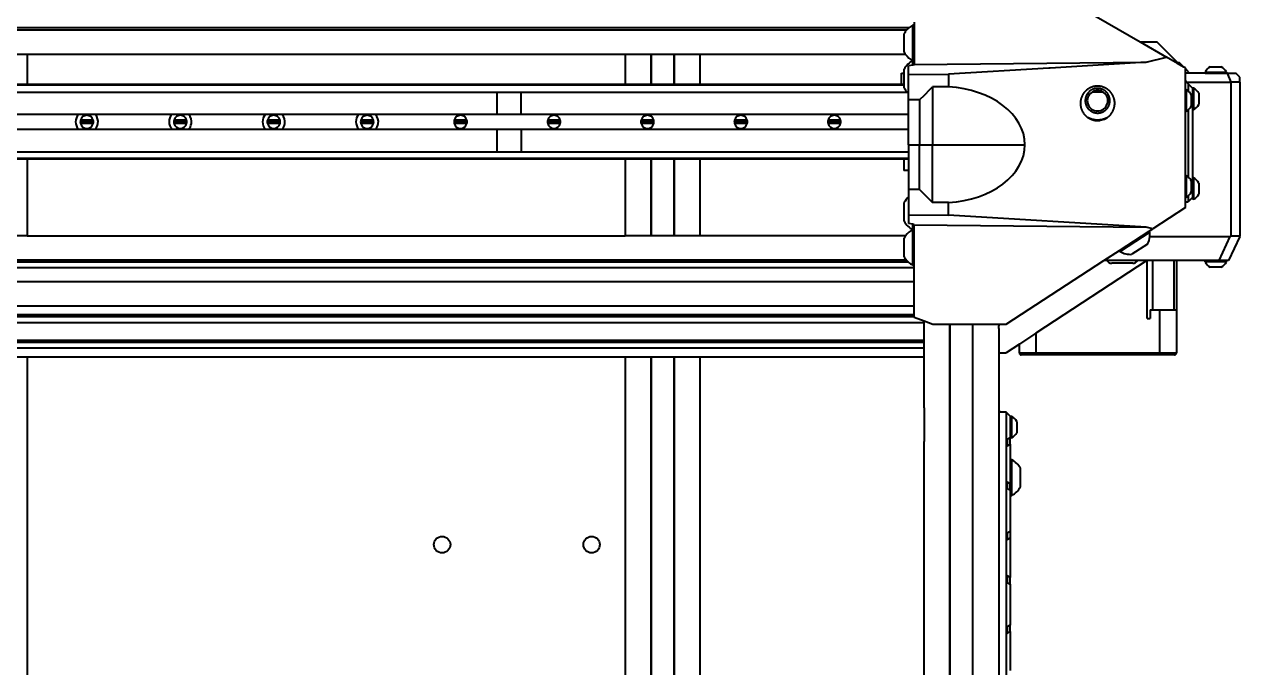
# Model space of a CAD drawing. Header units: millimetres. Extents: x 15 to 415, y 5 to 292.
# Drawn here: x 107.41 to 148.06, y 90.9 to 112.42 of the extents above; entities that cross this region are included whole.
import ezdxf

# ---------------------------------------------------------------- set-up
doc = ezdxf.new("R2010")
doc.units = ezdxf.units.MM
doc.layers.add('Geometries', color=7, linetype='Continuous')

msp = doc.modelspace()

# ---------------------------------------------------------------- linework, layer by layer
at = {"layer": 'Geometries', "linetype": 'Continuous', "lineweight": 40}
for p, q in [((140.2984, 114.3933), (144.7342, 111.8323)), ((136.9911, 112.3022), (98.1493, 112.3022)), ((136.9141, 112.2253), (98.2264, 112.2253)), ((137.1731, 112.3916), (137.128, 112.3916)), ((137.128, 111.2041), (137.128, 112.3916)), ((137.1731, 112.4918), (137.1731, 112.3916)), ((137.1731, 112.3916), (137.1731, 111.2041)), ((136.8358, 111.4854), (136.8358, 112.1104)), ((144.7342, 111.8323), (145.6106, 111.3263)), ((144.7342, 111.8323), (145.2891, 111.8323)), ((145.9754, 111.146), (145.2891, 111.8323)), ((107.5007, 111.4148), (106.6382, 111.4148)), ((107.5007, 111.4148), (107.5007, 110.4089)), ((127.5007, 111.4148), (107.5007, 111.4148)), ((127.5007, 111.4148), (127.5007, 110.4089)), ((128.3632, 111.4148), (127.5007, 111.4148)), ((128.3632, 111.4148), (128.3632, 110.4089)), ((128.3692, 111.4148), (128.3632, 111.4148)), ((128.3692, 111.4148), (128.3692, 110.4089)), ((129.1321, 111.4148), (128.3692, 111.4148)), ((129.1321, 111.4148), (129.1321, 110.4089)), ((129.1382, 111.4148), (129.1321, 111.4148)), ((129.1382, 111.4148), (129.1382, 110.4089)), ((130.0007, 111.4148), (129.1382, 111.4148)), ((130.0007, 111.4148), (130.0007, 110.4089)), ((136.8797, 111.4148), (130.0007, 111.4148)), ((137.128, 111.0553), (136.9856, 111.0282)), ((136.9856, 110.7428), (136.9856, 111.0282)), ((137.1731, 111.2041), (137.128, 111.2041)), ((137.128, 111.0553), (137.128, 111.2041)), ((137.1731, 111.0638), (137.128, 111.0553)), ((137.1731, 111.2041), (137.1731, 111.0764)), ((137.1731, 111.0764), (144.9325, 111.1541)), ((137.1731, 111.0638), (137.1731, 111.0764)), ((144.9325, 111.1541), (141.7175, 110.9593)), ((144.9325, 111.1541), (145.6106, 111.3263)), ((145.9754, 111.1157), (145.6106, 111.3263)), ((145.9754, 111.146), (145.9754, 111.1157)), ((145.9768, 111.1149), (145.9754, 111.1157)), ((146.05, 111.1303), (145.9768, 111.1303)), ((145.9768, 111.1303), (145.9768, 111.1149)), ((146.1864, 110.9938), (145.9768, 111.1149)), ((146.1864, 110.9938), (146.05, 111.1303)), ((146.2406, 110.9625), (146.1864, 110.9938)), ((147.0694, 110.9979), (147.4444, 110.9979)), ((136.7456, 110.4089), (136.7456, 110.7839)), ((136.7456, 110.7839), (136.8358, 110.7839)), ((136.8358, 110.7839), (136.8358, 110.9229)), ((136.8358, 110.4089), (136.8358, 110.7839)), ((136.9856, 110.7428), (138.3188, 110.7534)), ((136.9856, 110.1108), (136.9856, 110.7428)), ((141.6751, 110.9568), (138.3188, 110.7534)), ((138.3188, 110.7534), (138.3188, 110.3329)), ((141.7175, 110.9593), (141.6751, 110.9568)), ((146.2406, 110.9396), (146.2406, 110.9625)), ((146.2406, 110.7839), (146.2406, 110.9396)), ((146.3518, 110.8285), (146.2406, 110.9396)), ((146.3518, 110.7839), (146.2406, 110.7839)), ((146.2406, 110.5265), (146.2406, 110.7839)), ((146.3518, 110.7839), (146.3518, 110.8285)), ((147.0694, 110.7839), (146.3518, 110.7839)), ((146.9006, 110.8226), (146.9006, 110.7917)), ((146.9006, 110.8226), (147.6131, 110.8226)), ((146.9006, 110.7917), (147.0694, 110.7917)), ((147.0694, 110.7917), (147.0694, 110.7839)), ((147.0694, 110.7917), (147.4444, 110.7917)), ((147.4444, 110.7839), (147.0694, 110.7839)), ((147.4444, 110.7917), (147.4444, 110.7839)), ((147.4444, 110.7917), (147.6131, 110.7917)), ((147.6456, 110.7839), (147.4444, 110.7839)), ((147.6131, 110.8226), (147.6131, 110.7917)), ((147.7706, 110.4821), (147.6456, 110.7839)), ((147.6456, 110.7839), (147.9338, 110.7839)), ((148.0588, 110.6589), (147.9338, 110.7839)), ((148.0588, 110.4821), (148.0588, 110.6589)), ((136.8358, 110.3839), (98.3046, 110.3839)), ((107.5007, 110.4089), (106.6382, 110.4089)), ((127.5007, 110.4089), (107.5007, 110.4089)), ((128.3632, 110.4089), (127.5007, 110.4089)), ((128.3692, 110.4089), (128.3632, 110.4089)), ((129.1321, 110.4089), (128.3692, 110.4089)), ((129.1382, 110.4089), (129.1321, 110.4089)), ((130.0007, 110.4089), (129.1382, 110.4089)), ((136.7456, 110.4089), (130.0007, 110.4089)), ((136.8358, 110.4089), (136.7456, 110.4089)), ((136.8358, 110.3839), (136.8358, 110.4089)), ((136.8358, 110.2979), (136.8358, 110.3839)), ((138.3188, 110.3329), (137.7892, 110.3329)), ((137.7892, 110.3329), (137.7892, 108.3949)), ((142.9834, 110.256), (142.9853, 110.2573)), ((142.9853, 110.2573), (142.9861, 110.2578)), ((142.9893, 110.2599), (142.9861, 110.2578)), ((143.5781, 110.2852), (143.5834, 110.2823)), ((143.6269, 110.2558), (143.6169, 110.2624)), ((146.2406, 110.2323), (146.2406, 110.5265)), ((146.2862, 110.4809), (146.2406, 110.5265)), ((146.2406, 109.5198), (146.2406, 110.2323)), ((146.2659, 110.2323), (146.2406, 110.2323)), ((146.2659, 110.2323), (146.2659, 109.5198)), ((147.7695, 110.4809), (146.2862, 110.4809)), ((146.3506, 110.4165), (146.2862, 110.4809)), ((146.3506, 110.1764), (146.3506, 110.4165)), ((146.4756, 110.2915), (146.3506, 110.4165)), ((146.4756, 110.2915), (146.4756, 110.1135)), ((146.5159, 110.2823), (146.485, 110.2823)), ((146.485, 110.2823), (146.485, 110.1135)), ((146.5159, 110.2823), (146.5159, 109.5698)), ((147.7706, 110.4821), (147.7695, 110.4809)), ((147.7695, 105.3506), (147.7695, 110.4809)), ((148.0588, 110.4821), (147.7706, 110.4821)), ((148.0588, 110.4821), (148.0588, 105.3506)), ((98.2033, 110.1573), (124.0262, 110.1573)), ((123.2144, 110.1573), (123.2144, 109.4073)), ((123.2144, 110.1573), (124.0262, 110.1573)), ((124.0262, 109.4073), (124.0262, 110.1573)), ((124.0262, 110.1573), (136.9371, 110.1573)), ((136.9856, 109.8933), (136.9856, 110.1108)), ((137.3517, 109.8933), (136.9856, 109.8933)), ((136.9856, 109.4073), (136.9856, 109.8933)), ((137.3517, 109.8933), (137.3517, 108.3949)), ((142.7301, 109.7823), (142.7301, 109.7795)), ((142.9054, 109.7646), (142.9073, 109.7573)), ((143.4892, 110.1573), (143.1209, 110.1573)), ((143.6169, 110.137), (143.61, 110.1448)), ((143.8801, 109.7795), (143.8801, 109.7823)), ((146.4412, 110.0635), (146.4412, 109.6885)), ((146.4756, 110.1135), (146.4756, 109.7385)), ((146.485, 110.1135), (146.4756, 110.1135)), ((146.485, 110.1135), (146.485, 109.7385)), ((146.6912, 110.1135), (146.6912, 109.7385)), ((109.2185, 109.4073), (106.6555, 109.4073)), ((109.7805, 109.4073), (109.2185, 109.4073)), ((112.3435, 109.4073), (109.7805, 109.4073)), ((112.9055, 109.4073), (112.3435, 109.4073)), ((115.4685, 109.4073), (112.9055, 109.4073)), ((116.0305, 109.4073), (115.4685, 109.4073)), ((118.5935, 109.4073), (116.0305, 109.4073)), ((119.1555, 109.4073), (118.5935, 109.4073)), ((124.0262, 109.4073), (119.1555, 109.4073)), ((124.0262, 109.4073), (123.2144, 109.4073)), ((136.9856, 109.4073), (124.0262, 109.4073)), ((136.9856, 108.9073), (136.9856, 109.4073)), ((146.2406, 107.3573), (146.2406, 109.5198)), ((146.2659, 109.5198), (146.2406, 109.5198)), ((146.3506, 107.3014), (146.3506, 109.5756)), ((146.4756, 109.7385), (146.4756, 107.1135)), ((146.485, 109.7385), (146.4756, 109.7385)), ((146.485, 109.7385), (146.485, 109.5698)), ((146.5159, 109.5698), (146.485, 109.5698)), ((109.7182, 109.1589), (109.2808, 109.1589)), ((109.71, 109.2186), (109.289, 109.2186)), ((109.7099, 109.0992), (109.2891, 109.0992)), ((112.8432, 109.1589), (112.4058, 109.1589)), ((112.835, 109.2186), (112.414, 109.2186)), ((112.8349, 109.0992), (112.4141, 109.0992)), ((115.9682, 109.1589), (115.5308, 109.1589)), ((115.96, 109.2186), (115.539, 109.2186)), ((115.9599, 109.0992), (115.5391, 109.0992)), ((119.0932, 109.1589), (118.6558, 109.1589)), ((119.085, 109.2186), (118.664, 109.2186)), ((119.0849, 109.0992), (118.6641, 109.0992)), ((122.2182, 109.1589), (121.7808, 109.1589)), ((122.21, 109.2186), (121.789, 109.2186)), ((122.2099, 109.0992), (121.7891, 109.0992)), ((125.3432, 109.1589), (124.9058, 109.1589)), ((125.335, 109.2186), (124.914, 109.2186)), ((125.3349, 109.0992), (124.9141, 109.0992)), ((128.4682, 109.1589), (128.0308, 109.1589)), ((128.46, 109.2186), (128.039, 109.2186)), ((128.4599, 109.0992), (128.0391, 109.0992)), ((131.5932, 109.1589), (131.1558, 109.1589)), ((131.585, 109.2186), (131.164, 109.2186)), ((131.5849, 109.0992), (131.1641, 109.0992)), ((134.7182, 109.1589), (134.2808, 109.1589)), ((134.71, 109.2186), (134.289, 109.2186)), ((134.7099, 109.0992), (134.2891, 109.0992)), ((142.9918, 109.2975), (142.9912, 109.2979)), ((142.9912, 109.2979), (142.9918, 109.2975)), ((143.6169, 109.2966), (143.6189, 109.298)), ((143.6189, 109.298), (143.6169, 109.2968)), ((143.6237, 109.3011), (143.6189, 109.298)), ((109.2215, 108.9073), (106.6525, 108.9073)), ((109.7775, 108.9073), (109.2215, 108.9073)), ((112.3465, 108.9073), (109.7775, 108.9073)), ((112.9025, 108.9073), (112.3465, 108.9073)), ((115.4715, 108.9073), (112.9025, 108.9073)), ((116.0275, 108.9073), (115.4715, 108.9073)), ((118.5965, 108.9073), (116.0275, 108.9073)), ((119.1525, 108.9073), (118.5965, 108.9073)), ((124.0294, 108.9073), (119.1525, 108.9073)), ((123.2144, 108.9073), (123.2144, 108.1573)), ((136.9856, 108.9073), (123.2144, 108.9073)), ((124.0294, 108.9073), (124.0294, 108.1573)), ((136.9856, 108.3949), (136.9856, 108.9073)), ((98.1031, 108.1573), (124.0294, 108.1573)), ((123.2144, 108.1573), (136.9856, 108.1573)), ((136.9856, 108.3949), (137.3517, 108.3949)), ((136.9856, 108.3949), (136.9856, 108.1573)), ((136.9856, 108.1573), (136.9856, 107.9339)), ((137.3517, 108.3949), (137.7892, 108.3949)), ((137.3517, 106.8965), (137.3517, 108.3949)), ((137.7892, 108.3949), (140.874, 108.3949)), ((137.7892, 106.4569), (137.7892, 108.3949)), ((136.9856, 107.9339), (98.1031, 107.9339)), ((107.5007, 107.9089), (106.6382, 107.9089)), ((107.5007, 107.9089), (107.5007, 105.3491)), ((127.5007, 107.9089), (107.5007, 107.9089)), ((127.5007, 107.9089), (127.5007, 105.3491)), ((128.3632, 107.9089), (127.5007, 107.9089)), ((128.3632, 107.9089), (128.3632, 105.3491)), ((128.3692, 107.9089), (128.3632, 107.9089)), ((128.3692, 107.9089), (128.3692, 105.3491)), ((129.1321, 107.9089), (128.3692, 107.9089)), ((129.1321, 107.9089), (129.1321, 105.3491)), ((129.1382, 107.9089), (129.1321, 107.9089)), ((129.1382, 107.9089), (129.1382, 105.3491)), ((130.0007, 107.9089), (129.1382, 107.9089)), ((130.0007, 107.9089), (130.0007, 105.3491)), ((136.9856, 107.9089), (130.0007, 107.9089)), ((136.825, 107.9089), (136.825, 107.5339)), ((136.9856, 107.9089), (136.825, 107.9089)), ((136.9856, 107.9339), (136.9856, 107.9089)), ((136.9856, 107.9089), (136.9856, 107.5339)), ((136.9856, 107.5339), (136.825, 107.5339)), ((136.9856, 107.5339), (136.9856, 106.8965)), ((146.2406, 106.6448), (146.2406, 107.3573)), ((146.2659, 107.3573), (146.2406, 107.3573)), ((146.2659, 107.3573), (146.2659, 106.6448)), ((146.4412, 107.1885), (146.4412, 106.8135)), ((146.4756, 107.1135), (146.4756, 106.7385)), ((146.485, 107.1135), (146.4756, 107.1135)), ((146.485, 107.2823), (146.485, 107.1135)), ((146.5159, 107.2823), (146.485, 107.2823)), ((146.485, 107.1135), (146.485, 106.7385)), ((146.5159, 107.2823), (146.5159, 106.5698)), ((146.6912, 107.1135), (146.6912, 106.7385)), ((136.9856, 106.8965), (136.9856, 106.6475)), ((137.3517, 106.8965), (136.9856, 106.8965)), ((136.9856, 106.6475), (136.9856, 106.047)), ((146.2406, 106.4683), (146.2406, 106.6448)), ((146.2659, 106.6448), (146.2406, 106.6448)), ((146.3506, 106.5002), (146.3506, 106.7006)), ((146.3506, 106.5002), (146.4756, 106.6252)), ((146.4756, 106.7385), (146.4756, 106.6252)), ((146.485, 106.7385), (146.4756, 106.7385)), ((146.485, 106.7385), (146.485, 106.5698)), ((146.5159, 106.5698), (146.485, 106.5698)), ((136.8358, 105.8354), (136.8358, 106.4604)), ((138.3188, 106.4569), (137.7892, 106.4569)), ((138.3188, 106.0364), (138.3188, 106.4569)), ((146.2406, 106.2896), (145.149, 105.5807)), ((146.2406, 106.2896), (146.2406, 106.4683)), ((146.3187, 106.4683), (146.2406, 106.4683)), ((146.3506, 106.5002), (146.3187, 106.4683)), ((136.9856, 106.047), (138.3188, 106.0364)), ((136.9856, 106.047), (136.9856, 105.7616)), ((137.128, 105.7345), (136.9856, 105.7616)), ((137.1731, 105.7259), (137.128, 105.7345)), ((137.128, 105.5541), (137.128, 105.7345)), ((137.1731, 105.7259), (137.1731, 105.7133)), ((137.1731, 105.7133), (144.9325, 105.6356)), ((137.1731, 104.3666), (137.1731, 105.7133)), ((144.9325, 105.6356), (138.3188, 106.0364)), ((107.5007, 105.3491), (106.6382, 105.3491)), ((107.5007, 105.3491), (127.5007, 105.3491)), ((128.3632, 105.3491), (127.5007, 105.3491)), ((128.3692, 105.3491), (128.3632, 105.3491)), ((129.1321, 105.3491), (128.3692, 105.3491)), ((129.1382, 105.3491), (129.1321, 105.3491)), ((130.0007, 105.3491), (129.1382, 105.3491)), ((136.8837, 105.3491), (130.0007, 105.3491)), ((137.128, 105.5541), (137.1731, 105.5541)), ((137.128, 104.3666), (137.128, 105.5541)), ((144.0341, 104.8566), (145.03, 105.5034)), ((145.0521, 105.4693), (144.0562, 104.8225)), ((145.149, 105.5807), (144.9325, 105.6356)), ((145.03, 105.5034), (145.149, 105.5807)), ((145.0521, 105.4693), (145.03, 105.5034)), ((145.0538, 105.3244), (147.745, 105.3244)), ((147.37, 104.5202), (147.745, 105.3244)), ((148.0588, 105.3244), (147.6838, 104.5202)), ((147.7695, 105.3506), (147.745, 105.3244)), ((147.7695, 105.3506), (148.0588, 105.3506)), ((148.0588, 105.3244), (148.0588, 105.3506)), ((136.8358, 104.6479), (136.8358, 105.2729)), ((144.9754, 105.0711), (144.4512, 104.7307)), ((136.9094, 104.5386), (98.2311, 104.5386)), ((140.2458, 102.3965), (143.516, 104.5202)), ((144.9545, 104.5202), (141.2419, 102.0883)), ((143.516, 104.5202), (144.0341, 104.8566)), ((143.61, 104.5202), (143.516, 104.5202)), ((144.6537, 104.5202), (143.61, 104.5202)), ((144.0341, 104.8566), (144.0562, 104.8225)), ((144.9545, 104.5202), (144.6537, 104.5202)), ((144.9633, 104.5202), (144.9545, 104.5202)), ((145.1401, 104.5202), (144.9633, 104.5202)), ((144.9633, 102.5794), (144.9633, 104.5202)), ((145.8686, 104.5202), (145.1401, 104.5202)), ((145.1401, 104.5202), (145.1401, 102.8669)), ((145.9419, 104.5202), (145.8686, 104.5202)), ((145.8686, 102.8669), (145.8686, 104.5202)), ((147.0694, 104.5202), (145.9419, 104.5202)), ((145.9419, 104.5202), (145.9419, 102.8669)), ((146.9006, 104.4795), (146.9006, 104.5104)), ((147.0694, 104.5104), (146.9006, 104.5104)), ((147.6131, 104.4795), (146.9006, 104.4795)), ((147.37, 104.5202), (147.0694, 104.5202)), ((147.0694, 104.5104), (147.0694, 104.5202)), ((147.4444, 104.5104), (147.0694, 104.5104)), ((147.4444, 104.5202), (147.37, 104.5202)), ((147.6838, 104.5202), (147.4444, 104.5202)), ((147.4444, 104.5104), (147.4444, 104.5202)), ((147.6131, 104.5104), (147.4444, 104.5104)), ((147.6131, 104.4795), (147.6131, 104.5104)), ((137.1731, 104.2721), (97.9156, 104.2721)), ((136.9846, 104.4617), (98.1559, 104.4617)), ((137.128, 104.3666), (137.1731, 104.3666)), ((137.1731, 104.2721), (137.1731, 104.3666)), ((137.1731, 103.8104), (137.1731, 104.2721)), ((144.4819, 104.4327), (143.7819, 104.4327)), ((147.4444, 104.3042), (147.0694, 104.3042)), ((137.1368, 103.8104), (97.918, 103.8104)), ((137.1731, 103.8104), (137.1368, 103.8104)), ((137.1731, 102.9999), (137.1731, 103.8104)), ((137.1731, 102.9999), (97.9156, 102.9999)), ((137.1731, 102.7049), (137.1731, 102.9999)), ((145.0669, 102.8669), (145.0669, 102.5794)), ((145.0669, 102.8669), (145.1401, 102.8669)), ((145.1401, 102.8669), (145.3919, 102.8669)), ((145.3919, 102.8669), (145.8686, 102.8669)), ((145.3919, 101.4294), (145.3919, 102.8669)), ((145.8686, 102.8669), (145.9419, 102.8669)), ((145.9419, 102.8669), (145.9419, 101.4294)), ((137.1731, 102.7049), (97.9156, 102.7049)), ((97.9156, 102.6513), (137.1731, 102.6513)), ((137.1731, 102.6513), (137.1731, 102.7049)), ((137.1731, 102.624), (137.1731, 102.6513)), ((137.1731, 102.624), (137.5006, 102.5048)), ((137.5007, 102.5047), (137.5006, 102.5048)), ((137.5007, 102.5047), (137.5007, 102.4948)), ((137.5007, 102.5047), (137.7981, 102.3965)), ((137.5007, 102.4479), (137.5007, 102.4948)), ((137.5007, 102.4398), (137.5007, 102.4479)), ((144.9633, 102.5794), (145.0669, 102.5794)), ((137.5007, 102.4398), (97.5007, 102.4398)), ((137.5007, 101.8498), (137.5007, 102.4398)), ((137.7981, 102.3965), (138.3632, 102.3965)), ((138.3632, 102.3965), (138.3632, 85.3232)), ((138.3632, 102.3965), (138.3692, 102.3965)), ((138.3692, 77.7876), (138.3692, 102.3965)), ((138.3692, 102.3965), (139.1321, 102.3965)), ((139.1321, 77.7876), (139.1321, 102.3965)), ((139.1321, 102.3965), (139.1382, 102.3965)), ((139.1382, 78.841), (139.1382, 102.3965)), ((139.1382, 102.3965), (140.0007, 102.3965)), ((140.0007, 102.3965), (140.0007, 102.3362)), ((140.0007, 102.3965), (140.2458, 102.3965)), ((140.0007, 102.3199), (140.0007, 102.3362)), ((140.0007, 102.2506), (140.0007, 102.3199)), ((140.0007, 102.2506), (140.0007, 101.4358)), ((141.2419, 102.0883), (140.6919, 101.728)), ((141.2419, 102.0883), (141.2419, 101.4294)), ((137.5006, 101.8498), (97.5007, 101.8498)), ((97.5007, 101.7962), (137.5006, 101.7962)), ((137.5007, 101.8498), (137.5006, 101.8498)), ((137.5006, 101.7962), (137.5007, 101.7962)), ((137.5007, 101.7962), (137.5007, 101.8498)), ((137.5007, 101.5928), (137.5007, 101.7962)), ((140.6919, 101.728), (140.2457, 101.4358)), ((140.6919, 101.4294), (140.6919, 101.728)), ((137.5007, 101.5848), (97.5007, 101.5848)), ((107.5007, 101.2898), (106.6382, 101.2898)), ((107.5007, 101.2898), (107.5007, 90.0513)), ((127.5007, 101.2898), (107.5007, 101.2898)), ((127.5007, 101.2898), (127.5007, 90.0513)), ((128.3632, 101.2898), (127.5007, 101.2898)), ((128.3632, 101.2898), (128.3632, 80.3021)), ((128.3692, 101.2898), (128.3632, 101.2898)), ((128.3692, 101.2898), (128.3692, 80.3021)), ((129.1321, 101.2898), (128.3692, 101.2898)), ((129.1321, 101.2898), (129.1321, 80.3021)), ((129.1382, 101.2898), (129.1321, 101.2898)), ((129.1382, 101.2898), (129.1382, 80.3021)), ((130.0007, 101.2898), (129.1382, 101.2898)), ((130.0007, 101.2898), (130.0007, 80.3021)), ((137.5006, 101.2898), (130.0007, 101.2898)), ((137.5007, 101.2898), (137.5006, 101.2898)), ((137.5007, 101.5848), (137.5007, 101.5928)), ((137.5007, 101.2898), (137.5007, 101.5848)), ((137.5007, 99.5932), (137.5007, 101.2898)), ((140.0007, 101.4358), (140.0007, 99.4993)), ((140.0007, 101.4358), (140.2457, 101.4358)), ((140.6919, 101.4294), (141.2419, 101.4294)), ((141.2677, 101.3669), (140.7544, 101.3669)), ((141.2419, 101.4294), (145.3919, 101.4294)), ((145.366, 101.3669), (141.2677, 101.3669)), ((145.8794, 101.3669), (145.366, 101.3669)), ((145.3919, 101.4294), (145.9419, 101.4294)), ((137.5007, 99.5932), (137.5007, 98.4682)), ((140.0007, 99.4993), (140.0007, 99.4761)), ((140.0007, 99.4993), (140.0438, 99.4562)), ((140.0007, 99.4761), (140.0007, 98.4682)), ((140.0086, 99.4682), (140.0007, 99.4761)), ((140.0068, 99.4562), (140.0068, 98.4682)), ((140.0068, 99.4562), (140.0086, 99.4562)), ((140.0086, 99.4682), (140.0086, 99.4562)), ((140.0086, 99.4562), (140.0438, 99.4562)), ((140.0438, 99.4562), (140.2443, 99.4562)), ((140.2568, 99.4437), (140.2443, 99.4562)), ((140.2568, 78.1738), (140.2568, 99.4437)), ((140.2568, 99.4437), (140.3818, 99.3187)), ((140.3818, 99.3187), (140.3818, 99.1385)), ((140.4284, 99.3073), (140.3975, 99.3073)), ((140.3975, 99.3073), (140.3975, 99.1385)), ((140.4284, 99.3073), (140.4284, 98.5948)), ((140.3975, 99.1385), (140.3818, 99.1385)), ((140.3818, 99.1385), (140.3818, 98.7635)), ((140.3975, 99.1385), (140.3975, 98.7635)), ((140.6037, 99.1385), (140.6037, 98.7635)), ((137.5007, 81.7708), (137.5007, 98.4682)), ((140.0007, 98.4682), (140.0007, 97.5729)), ((140.0068, 98.4682), (140.0007, 98.4682)), ((140.0068, 98.4682), (140.0068, 97.5729)), ((140.3818, 98.5961), (140.2818, 98.5384)), ((140.2818, 98.5384), (140.2818, 98.3572)), ((140.2818, 98.322), (140.3818, 98.3797)), ((140.3975, 98.7635), (140.3818, 98.7635)), ((140.3818, 98.7635), (140.3818, 98.5961)), ((140.3818, 98.3797), (140.3818, 98.5961)), ((140.3818, 98.3797), (140.3818, 98.3572)), ((140.3975, 98.7635), (140.3975, 98.5948)), ((140.4284, 98.5948), (140.3975, 98.5948)), ((140.2818, 98.3572), (140.2818, 98.322)), ((140.2818, 98.3572), (140.2818, 98.3572)), ((140.3818, 98.3572), (140.3818, 98.1948)), ((140.3818, 98.3572), (140.3818, 98.3572)), ((140.3818, 98.1948), (140.3818, 97.8541)), ((140.3818, 98.1948), (140.3818, 98.1948)), ((140.0007, 97.5729), (140.0007, 96.9479)), ((140.0068, 97.5729), (140.0007, 97.5729)), ((140.0068, 97.5729), (140.0068, 96.9479)), ((140.4328, 97.8541), (140.3818, 97.8541)), ((140.3818, 97.8541), (140.3818, 97.0518)), ((140.4328, 96.6666), (140.4328, 97.8541)), ((140.725, 96.9479), (140.725, 97.5729)), ((140.0007, 96.9479), (140.0007, 94.43)), ((140.0007, 96.9479), (140.0068, 96.9479)), ((140.0068, 96.9479), (140.0068, 94.43)), ((140.3818, 97.0518), (140.2818, 97.1097)), ((140.2818, 97.1097), (140.2818, 96.893)), ((140.2818, 96.893), (140.3812, 96.8354)), ((140.3818, 96.8351), (140.3812, 96.8354)), ((140.3818, 96.8351), (140.3818, 97.0518)), ((140.3818, 96.8351), (140.3818, 96.6666)), ((140.3818, 96.6666), (140.4328, 96.6666)), ((140.3818, 96.6666), (140.3818, 95.4611)), ((140.3818, 95.4611), (140.2818, 95.4034)), ((140.2818, 95.4034), (140.2818, 95.2222)), ((140.2818, 95.187), (140.3818, 95.2447)), ((140.2818, 95.2222), (140.2818, 95.187)), ((140.2818, 95.2222), (140.2818, 95.2222)), ((140.3818, 95.4611), (140.3818, 95.2447)), ((140.3818, 95.2447), (140.3818, 95.2222)), ((140.3818, 95.2222), (140.3818, 95.0598)), ((140.3818, 95.2222), (140.3818, 95.2222)), ((140.3818, 95.0598), (140.3818, 94.1026)), ((140.3818, 95.0598), (140.3818, 95.0598)), ((140.0007, 94.43), (140.0007, 94.2988)), ((140.0007, 94.43), (140.0068, 94.43)), ((140.0068, 94.43), (140.0068, 94.2988)), ((140.0007, 94.2988), (140.0007, 93.0613)), ((140.0007, 94.2988), (140.0068, 94.2988)), ((140.0068, 94.2988), (140.0068, 93.0613)), ((140.3818, 93.9168), (140.2818, 93.9747)), ((140.2818, 93.9747), (140.2818, 93.758)), ((140.3818, 94.1026), (140.3818, 93.9168)), ((140.3818, 94.1026), (140.3818, 94.1026)), ((140.3818, 93.7001), (140.3818, 93.9168)), ((140.2818, 93.758), (140.3818, 93.7001)), ((140.3818, 93.7001), (140.3818, 92.3261)), ((140.0007, 93.0613), (140.0007, 92.93)), ((140.0007, 93.0613), (140.0068, 93.0613)), ((140.0007, 92.93), (140.0007, 90.1979)), ((140.0007, 92.93), (140.0068, 92.93)), ((140.0068, 93.0613), (140.0068, 92.93)), ((140.0068, 92.93), (140.0068, 90.1979)), ((140.3818, 92.3261), (140.2818, 92.2684)), ((140.3818, 92.1097), (140.3818, 92.3261)), ((140.2818, 92.2684), (140.2818, 92.052)), ((140.2818, 92.052), (140.3818, 92.1097)), ((140.3818, 92.1097), (140.3818, 92.0872)), ((140.3818, 92.0872), (140.3818, 91.9248)), ((140.3818, 92.0872), (140.3818, 92.0872)), ((140.3818, 91.9248), (140.3818, 90.9676)), ((140.3818, 91.9248), (140.3818, 91.9248)), ((140.3818, 90.9676), (140.3818, 90.8052)), ((140.3818, 90.9676), (140.3818, 90.9676))]:
    msp.add_line(p, q, dxfattribs=at)
at = {"layer": 'Geometries', "linetype": 'Continuous', "lineweight": 40, "flags": 128}
for points in [[(137.3517, 109.8933), (137.5238, 110.0664), (137.6961, 110.2395), (137.7892, 110.3329)], [(142.8983, 110.1859), (142.8883, 110.1756), (142.8785, 110.1649), (142.8718, 110.1573)], [(142.9531, 110.2341), (142.9504, 110.232), (142.9397, 110.2234), (142.9291, 110.2145), (142.9187, 110.2053), (142.9084, 110.1957), (142.8983, 110.1859)], [(142.9834, 110.256), (142.9723, 110.2483), (142.9613, 110.2403), (142.9531, 110.2341)], [(142.9919, 110.2616), (142.9916, 110.2614), (142.9893, 110.2599)], [(143.0266, 110.2823), (143.0168, 110.2768), (143.0083, 110.2718), (143, 110.2667), (142.9919, 110.2616)], [(143.1715, 110.2573), (143.1594, 110.2529), (143.1466, 110.2478), (143.134, 110.2423), (143.1216, 110.2364), (143.1094, 110.2301), (143.0971, 110.2232), (143.0851, 110.2159), (143.0732, 110.2081), (143.0617, 110.2), (143.0504, 110.1915), (143.0397, 110.1828), (143.0294, 110.1738), (143.0193, 110.1644), (143.012, 110.1573)], [(143.2366, 110.3504), (143.2217, 110.3484), (143.2068, 110.346), (143.192, 110.3432), (143.1772, 110.34), (143.1625, 110.3364), (143.1478, 110.3324), (143.1333, 110.328), (143.1188, 110.3232), (143.1044, 110.3181), (143.0901, 110.3125), (143.0751, 110.3062), (143.0603, 110.2995), (143.0457, 110.2924), (143.0311, 110.2848), (143.0266, 110.2823)], [(143.2138, 110.2693), (143.2131, 110.2691), (143.1994, 110.2657), (143.1857, 110.2619), (143.1723, 110.2575), (143.1715, 110.2573)], [(143.3094, 110.2795), (143.2956, 110.2794), (143.2819, 110.2788), (143.2682, 110.2778), (143.2545, 110.2764), (143.2409, 110.2745), (143.2269, 110.272), (143.2138, 110.2693)], [(143.3052, 110.3545), (143.288, 110.3543), (143.2709, 110.3535), (143.2537, 110.3522), (143.2366, 110.3504)], [(143.5781, 110.2852), (143.5731, 110.2878), (143.5592, 110.2949), (143.5452, 110.3015), (143.5311, 110.3078), (143.517, 110.3136), (143.5027, 110.319), (143.4882, 110.3241), (143.4737, 110.3288), (143.4591, 110.3331), (143.444, 110.3371), (143.4289, 110.3407), (143.4137, 110.3439), (143.3984, 110.3467), (143.3831, 110.349), (143.3676, 110.351), (143.352, 110.3525), (143.3364, 110.3536), (143.3208, 110.3543), (143.3052, 110.3545)], [(143.5781, 110.1762), (143.5682, 110.1847), (143.5573, 110.1934), (143.5462, 110.2017), (143.5344, 110.2099), (143.5223, 110.2176), (143.51, 110.225), (143.4974, 110.2319), (143.4846, 110.2384), (143.4722, 110.2441), (143.4596, 110.2495), (143.4468, 110.2544), (143.4386, 110.2573)], [(143.5982, 110.1573), (143.5891, 110.1662), (143.5788, 110.1756), (143.5781, 110.1762)], [(143.6169, 110.2624), (143.6137, 110.2644), (143.6004, 110.2726), (143.5868, 110.2804), (143.5834, 110.2823)], [(143.7132, 110.1845), (143.7031, 110.1945), (143.6928, 110.2041), (143.6823, 110.2134), (143.6716, 110.2224), (143.6607, 110.2312), (143.6496, 110.2397), (143.6383, 110.2479), (143.6269, 110.2558)], [(143.7384, 110.1573), (143.7322, 110.1644), (143.7228, 110.1746), (143.7132, 110.1845)], [(142.7308, 109.8073), (142.7307, 109.806), (142.7303, 109.7928), (142.7301, 109.7823)], [(142.7301, 109.7795), (142.7302, 109.7658), (142.7305, 109.7573)], [(142.7333, 109.8384), (142.7327, 109.8324), (142.7316, 109.8193), (142.7308, 109.8073)], [(142.7386, 109.8759), (142.7379, 109.8718), (142.7358, 109.8584), (142.7341, 109.8454), (142.7333, 109.8384)], [(142.8613, 110.1448), (142.8597, 110.1427), (142.8506, 110.1312), (142.8418, 110.1193), (142.8333, 110.1072), (142.825, 110.0948), (142.8166, 110.0815), (142.8086, 110.068), (142.8009, 110.0541), (142.7935, 110.04), (142.7867, 110.0263), (142.7803, 110.0123), (142.7743, 109.9982), (142.7686, 109.9838), (142.7632, 109.9692), (142.7582, 109.9544), (142.7536, 109.9394), (142.7493, 109.9243), (142.746, 109.9113), (142.743, 109.8982), (142.7403, 109.885), (142.7386, 109.8759)], [(142.8718, 110.1573), (142.869, 110.154), (142.8613, 110.1448)], [(142.9531, 110.0816), (142.9501, 110.0768), (142.9434, 110.0649), (142.937, 110.0528), (142.931, 110.0405), (142.9254, 110.0281), (142.92, 110.0151), (142.9152, 110.0019), (142.9108, 109.9885), (142.9068, 109.975), (142.9034, 109.9614), (142.9005, 109.948), (142.898, 109.9345), (142.8961, 109.9209), (142.8945, 109.9073), (142.8934, 109.8937), (142.8928, 109.8796), (142.8926, 109.8655), (142.8929, 109.8514), (142.8936, 109.8373), (142.8948, 109.8232), (142.8965, 109.8095), (142.8968, 109.8073)], [(142.8968, 109.8073), (142.8986, 109.7959), (142.9012, 109.7823), (142.9012, 109.7823)], [(142.9012, 109.7823), (142.9043, 109.7688), (142.9054, 109.7646)], [(142.9918, 110.1352), (142.9908, 110.1341), (142.9819, 110.1231), (142.9733, 110.1118), (142.9651, 110.1002), (142.9573, 110.0884), (142.9531, 110.0816)], [(143.0002, 110.1448), (143.0001, 110.1447), (142.9918, 110.1352)], [(143.012, 110.1573), (143.0095, 110.1547), (143.0002, 110.1448)], [(143.61, 110.1448), (143.6085, 110.1464), (143.599, 110.1564), (143.5982, 110.1573)], [(143.7133, 109.8073), (143.7141, 109.8131), (143.7157, 109.8267), (143.7168, 109.8404), (143.7174, 109.8544), (143.7176, 109.8686), (143.7173, 109.8827), (143.7166, 109.8967), (143.7153, 109.9108), (143.7137, 109.9245), (143.7115, 109.9381), (143.7089, 109.9517), (143.7059, 109.9652), (143.7023, 109.9786), (143.6982, 109.9922), (143.6936, 110.0057), (143.6886, 110.019), (143.683, 110.0321), (143.677, 110.045), (143.671, 110.0571), (143.6646, 110.0689), (143.6578, 110.0806), (143.6506, 110.092), (143.6431, 110.1032), (143.635, 110.1144), (143.6265, 110.1254), (143.6177, 110.136), (143.6169, 110.137)], [(143.7029, 109.7573), (143.7033, 109.759), (143.7045, 109.7634)], [(143.7045, 109.7634), (143.7068, 109.7726), (143.7089, 109.7823)], [(143.7089, 109.7823), (143.7097, 109.786), (143.7121, 109.7995), (143.7133, 109.8073)], [(143.7489, 110.1448), (143.7414, 110.1538), (143.7384, 110.1573)], [(143.8794, 109.8073), (143.8786, 109.8201), (143.8774, 109.8336), (143.8759, 109.847), (143.8741, 109.8606), (143.8719, 109.8742), (143.8694, 109.8877), (143.8666, 109.9011), (143.8635, 109.9144), (143.8598, 109.9284), (143.8559, 109.9422), (143.8516, 109.9559), (143.847, 109.9694), (143.8421, 109.9828), (143.8369, 109.996), (143.8314, 110.0091), (143.8256, 110.0219), (143.8192, 110.0352), (143.8125, 110.0483), (143.8055, 110.0611), (143.7983, 110.0738), (143.7909, 110.0859), (143.7833, 110.0978), (143.7754, 110.1094), (143.7673, 110.1208), (143.759, 110.132), (143.7503, 110.143), (143.7489, 110.1448)], [(143.8801, 109.7823), (143.8799, 109.7931), (143.8794, 109.8066), (143.8794, 109.8073)], [(143.8796, 109.7573), (143.8799, 109.7649), (143.8801, 109.7795)], [(142.7305, 109.7573), (142.7307, 109.7521), (142.7315, 109.7384), (142.7327, 109.7248), (142.7333, 109.7187)], [(142.7333, 109.7187), (142.7341, 109.7112), (142.7359, 109.6976), (142.738, 109.6842), (142.7386, 109.6808)], [(142.7386, 109.6808), (142.7405, 109.6708), (142.7434, 109.6567), (142.7466, 109.6428), (142.7502, 109.629), (142.7541, 109.6153), (142.7589, 109.5999), (142.7641, 109.5847), (142.7697, 109.5697), (142.7758, 109.5549), (142.7821, 109.5404), (142.7891, 109.5257), (142.7964, 109.5114), (142.8041, 109.4973), (142.8121, 109.4835), (142.8205, 109.47), (142.8296, 109.4562), (142.839, 109.4428), (142.8487, 109.4297), (142.8588, 109.417), (142.8691, 109.4046), (142.88, 109.3924), (142.8911, 109.3805), (142.9025, 109.369), (142.9142, 109.3579), (142.9261, 109.3472), (142.9376, 109.3373), (142.9494, 109.3278), (142.9531, 109.325)], [(142.9073, 109.7573), (142.9078, 109.7555), (142.912, 109.7418), (142.9166, 109.7284), (142.9216, 109.715), (142.9272, 109.7019), (142.9331, 109.689), (142.9392, 109.6769), (142.9456, 109.6651), (142.9524, 109.6535), (142.9531, 109.6524)], [(142.9531, 109.6524), (142.9596, 109.642), (142.9671, 109.6308), (142.9752, 109.6196), (142.9837, 109.6087), (142.9918, 109.5987)], [(142.9918, 109.5987), (142.9925, 109.598), (143.0017, 109.5876), (143.0112, 109.5776), (143.0211, 109.5678), (143.0314, 109.5584), (143.042, 109.5493), (143.0528, 109.5407), (143.064, 109.5323), (143.0758, 109.5242), (143.0879, 109.5164), (143.1002, 109.5091), (143.1128, 109.5021), (143.1256, 109.4957), (143.138, 109.4899), (143.1506, 109.4845), (143.1634, 109.4796), (143.1763, 109.4751), (143.1894, 109.4711), (143.203, 109.4674), (143.2167, 109.4641), (143.2306, 109.4613), (143.2445, 109.459), (143.2585, 109.4572), (143.2725, 109.4558), (143.2867, 109.4549), (143.3008, 109.4545)], [(143.3008, 109.4545), (143.3146, 109.4546), (143.3283, 109.4552), (143.342, 109.4562), (143.3557, 109.4577), (143.3693, 109.4596), (143.3832, 109.462), (143.3971, 109.4649), (143.4108, 109.4683), (143.4244, 109.4722), (143.4379, 109.4765), (143.4508, 109.4811), (143.4636, 109.4862), (143.4762, 109.4917), (143.4886, 109.4976), (143.5007, 109.5039), (143.513, 109.5108), (143.5251, 109.5182), (143.5369, 109.5259), (143.5485, 109.534), (143.5598, 109.5425), (143.5704, 109.5512), (143.5781, 109.5578)], [(143.5781, 109.5578), (143.5808, 109.5602), (143.5909, 109.5696), (143.6006, 109.5793), (143.61, 109.5893), (143.6169, 109.5971)], [(143.6169, 109.5971), (143.6194, 109.6), (143.6283, 109.611), (143.6369, 109.6222), (143.6451, 109.6338), (143.6529, 109.6456), (143.66, 109.6572), (143.6668, 109.6691), (143.6732, 109.6812), (143.6792, 109.6935), (143.6848, 109.7059), (143.6901, 109.719), (143.695, 109.7321), (143.6994, 109.7455), (143.7029, 109.7573)], [(143.6237, 109.3011), (143.6354, 109.3091), (143.647, 109.3174), (143.6584, 109.326), (143.6696, 109.335), (143.6808, 109.3443), (143.6917, 109.354), (143.7025, 109.3639), (143.713, 109.3743)], [(143.713, 109.3743), (143.7235, 109.3852), (143.7338, 109.3965), (143.7438, 109.4081), (143.7535, 109.42), (143.763, 109.4324), (143.7723, 109.4452), (143.7813, 109.4582), (143.7899, 109.4716), (143.7975, 109.484), (143.8048, 109.4966), (143.8118, 109.5094), (143.8185, 109.5225), (143.8249, 109.5358), (143.831, 109.5493), (143.8368, 109.563), (143.8422, 109.5768), (143.8476, 109.5917), (143.8527, 109.6067), (143.8573, 109.6219), (143.8615, 109.6372), (143.8649, 109.6509), (143.868, 109.6647), (143.8707, 109.6786), (143.8731, 109.6926), (143.8752, 109.7067), (143.8769, 109.7212), (143.8783, 109.7357), (143.8793, 109.7503), (143.8796, 109.7573)], [(142.9531, 109.325), (142.9614, 109.3187), (142.9735, 109.3099), (142.9858, 109.3014), (142.9912, 109.2979)], [(142.9918, 109.2975), (142.9982, 109.2933), (143.0108, 109.2856), (143.0236, 109.2782), (143.0369, 109.2709), (143.0504, 109.264), (143.064, 109.2575), (143.0778, 109.2513), (143.0937, 109.2448), (143.1097, 109.2388), (143.1258, 109.2332), (143.142, 109.2282), (143.1584, 109.2236), (143.1748, 109.2195), (143.1913, 109.2159), (143.204, 109.2135)], [(143.3053, 109.217), (143.3052, 109.217), (143.2869, 109.2172), (143.2687, 109.218), (143.2505, 109.2193), (143.2323, 109.2211), (143.2142, 109.2234), (143.1961, 109.2262), (143.1781, 109.2296), (143.1603, 109.2334), (143.1416, 109.238), (143.123, 109.2431), (143.1046, 109.2487), (143.0864, 109.2549), (143.0696, 109.2612), (143.053, 109.2679), (143.0367, 109.275), (143.0205, 109.2826), (143.0045, 109.2907), (142.9918, 109.2975)], [(143.204, 109.2135), (143.2078, 109.2128), (143.2252, 109.2101), (143.2425, 109.2079), (143.2599, 109.2063), (143.2773, 109.2052), (143.2912, 109.2047), (143.3051, 109.2045)], [(143.3051, 109.2045), (143.3199, 109.2047), (143.3346, 109.2053), (143.3493, 109.2063), (143.3641, 109.2076), (143.3788, 109.2094), (143.3935, 109.2115), (143.4051, 109.2135)], [(143.5781, 109.2772), (143.5651, 109.2713), (143.5484, 109.2643), (143.5315, 109.2577), (143.5145, 109.2516), (143.4973, 109.2461), (143.4799, 109.241), (143.4624, 109.2363), (143.4447, 109.2322), (143.4261, 109.2284), (143.4073, 109.2251), (143.3884, 109.2224), (143.3694, 109.2202), (143.3534, 109.2188), (143.3374, 109.2178), (143.3214, 109.2172), (143.3053, 109.217)], [(143.6169, 109.2968), (143.6153, 109.296), (143.5986, 109.2872), (143.5816, 109.2788), (143.5781, 109.2772)], [(143.5781, 109.2739), (143.582, 109.276), (143.5961, 109.2839), (143.61, 109.2923), (143.6169, 109.2966)], [(137.3517, 106.8965), (137.5238, 106.7233), (137.6961, 106.5503), (137.7892, 106.4569)]]:
    msp.add_lwpolyline(points, dxfattribs=at)
at = {"layer": 'Geometries', "linetype": 'Continuous', "lineweight": 40}
for centre in [(121.3819, 95.0199), (126.3819, 95.0199)]:
    msp.add_circle(centre, 0.275, dxfattribs=at)
for centre, radius, start, end in [((137.4181, 111.7979), 0.6608, 139.70441, 151.77734), ((137.4181, 111.7979), 0.6608, 130.25423, 139.70441), ((137.4181, 111.7979), 0.6608, 116.03725, 130.25423), ((137.4181, 111.7979), 0.6608, 208.22267, 215.43351), ((137.4181, 111.7979), 0.6608, 215.43351, 243.96273), ((137.4181, 110.6104), 0.6608, 116.03725, 151.77734), ((147.2569, 110.6485), 0.3965, 118.22266, 153.96274), ((147.2569, 110.6485), 0.3965, 26.03726, 61.77735), ((137.4181, 110.6104), 0.6608, 208.22267, 223.29115), ((143.3051, 109.867), 0.3437, 57.60713, 122.39287), ((143.3047, 109.8647), 0.4148, 71.17302, 89.35587), ((146.0919, 109.876), 0.3965, 49.25931, 63.96274), ((146.0919, 109.876), 0.3965, 28.22269, 49.25931), ((146.3419, 109.926), 0.3965, 28.22269, 63.96274), ((137.4181, 110.6104), 0.6608, 223.29115, 229.11941), ((143.3051, 109.867), 0.3437, 122.39287, 198.61707), ((143.3051, 109.867), 0.3438, 53.904, 57.60713), ((143.3051, 109.867), 0.3437, 341.38293, 53.904), ((109.4995, 109.1589), 0.375, 138.52901, 222.15145), ((109.4995, 109.1589), 0.2187, 15.82752, 164.17248), ((109.4995, 109.1589), 0.375, 350.83471, 41.47099), ((112.6245, 109.1589), 0.375, 138.52901, 222.15145), ((112.6245, 109.1589), 0.2187, 15.82752, 164.17248), ((112.6245, 109.1589), 0.375, 350.83471, 41.47099), ((115.7495, 109.1589), 0.375, 138.52901, 222.15145), ((115.7495, 109.1589), 0.2187, 15.82752, 164.17248), ((115.7495, 109.1589), 0.375, 350.83471, 41.47099), ((118.8745, 109.1589), 0.375, 138.52901, 222.15145), ((118.8745, 109.1589), 0.2187, 15.82752, 164.17248), ((118.8745, 109.1589), 0.375, 350.83471, 41.47099), ((121.9995, 109.1589), 0.2187, 15.82752, 164.17248), ((125.1245, 109.1589), 0.2187, 15.82752, 164.17248), ((128.2495, 109.1589), 0.2188, 15.82752, 164.17248), ((131.3745, 109.1589), 0.2188, 15.82752, 164.17248), ((134.4995, 109.1589), 0.2188, 15.82752, 164.17248), ((143.3051, 109.867), 0.3437, 198.61707, 341.38293), ((146.0919, 109.876), 0.3965, 296.03726, 310.74069), ((146.0919, 109.876), 0.3965, 310.74069, 331.77732), ((146.3419, 109.926), 0.3965, 296.03726, 331.77732), ((109.4995, 109.1589), 0.2187, 164.17248, 180.00901), ((109.4995, 109.1589), 0.2187, 180.00901, 195.84625), ((109.4995, 109.1589), 0.2188, 195.84625, 344.15375), ((109.4995, 109.1589), 0.2188, 344.15375, 0), ((109.4995, 109.1589), 0.2188, 0, 15.82752), ((109.4995, 109.1589), 0.375, 317.84855, 350.83471), ((112.6245, 109.1589), 0.2187, 164.17248, 180.00901), ((112.6245, 109.1589), 0.2187, 180.00901, 195.84625), ((112.6245, 109.1589), 0.2188, 195.84625, 344.15375), ((112.6245, 109.1589), 0.2188, 344.15375, 0), ((112.6245, 109.1589), 0.2188, 0, 15.82752), ((112.6245, 109.1589), 0.375, 317.84855, 350.83471), ((115.7495, 109.1589), 0.2187, 164.17248, 180.00901), ((115.7495, 109.1589), 0.2187, 180.00901, 195.84625), ((115.7495, 109.1589), 0.2188, 195.84625, 344.15375), ((115.7495, 109.1589), 0.2188, 344.15375, 0), ((115.7495, 109.1589), 0.2188, 0, 15.82752), ((115.7495, 109.1589), 0.375, 317.84855, 350.83471), ((118.8745, 109.1589), 0.2187, 164.17248, 180.00901), ((118.8745, 109.1589), 0.2187, 180.00901, 195.84625), ((118.8745, 109.1589), 0.2188, 195.84625, 344.15375), ((118.8745, 109.1589), 0.2188, 344.15375, 0), ((118.8745, 109.1589), 0.2188, 0, 15.82752), ((118.8745, 109.1589), 0.375, 317.84855, 350.83471), ((121.9995, 109.1589), 0.2187, 164.17248, 180), ((121.9995, 109.1589), 0.2188, 180, 195.84625), ((121.9995, 109.1589), 0.2188, 195.84625, 344.15375), ((121.9995, 109.1589), 0.2188, 344.15375, 359.99099), ((121.9995, 109.1589), 0.2187, 359.99099, 15.82752), ((125.1245, 109.1589), 0.2187, 164.17248, 180), ((125.1245, 109.1589), 0.2188, 180, 195.84625), ((125.1245, 109.1589), 0.2188, 195.84625, 344.15375), ((125.1245, 109.1589), 0.2188, 344.15375, 359.99099), ((125.1245, 109.1589), 0.2187, 359.99099, 15.82752), ((128.2495, 109.1589), 0.2188, 164.17248, 180), ((128.2495, 109.1589), 0.2187, 180, 195.84625), ((128.2495, 109.1589), 0.2188, 195.84625, 344.15375), ((128.2495, 109.1589), 0.2188, 344.15375, 359.99099), ((128.2495, 109.1589), 0.2188, 359.99099, 15.82752), ((131.3745, 109.1589), 0.2188, 164.17248, 180), ((131.3745, 109.1589), 0.2187, 180, 195.84625), ((131.3745, 109.1589), 0.2188, 195.84625, 344.15375), ((131.3745, 109.1589), 0.2188, 344.15375, 359.99099), ((131.3745, 109.1589), 0.2188, 359.99099, 15.82752), ((134.4995, 109.1589), 0.2188, 164.17248, 180), ((134.4995, 109.1589), 0.2187, 180, 195.84625), ((134.4995, 109.1589), 0.2188, 195.84625, 344.15375), ((134.4995, 109.1589), 0.2188, 344.15375, 359.99099), ((134.4995, 109.1589), 0.2188, 359.99099, 15.82752), ((143.3008, 109.7905), 0.5864, 280.24492, 298.22434), ((146.0919, 107.001), 0.3965, 49.25931, 63.96274), ((146.0919, 107.001), 0.3965, 28.22269, 49.25931), ((146.3419, 106.926), 0.3965, 28.22269, 63.96274), ((137.4181, 106.1479), 0.6608, 130.88059, 151.77734), ((146.0919, 107.001), 0.3965, 296.03726, 310.74069), ((146.0919, 107.001), 0.3965, 310.74069, 331.77732), ((146.3419, 106.926), 0.3965, 296.03726, 331.77732), ((137.4181, 106.1479), 0.6608, 208.22267, 243.96273), ((137.4181, 104.9604), 0.6608, 143.96786, 151.77734), ((137.4181, 104.9604), 0.6608, 116.03725, 143.96786), ((144.3962, 105.3892), 0.6608, 331.22265, 354.37263), ((144.3962, 105.3892), 0.6608, 354.37263, 6.96273), ((137.4181, 104.9604), 0.6608, 208.22267, 219.66144), ((137.4181, 104.9604), 0.6608, 219.66144, 228.99947), ((143.7819, 104.6452), 0.2125, 216.03188, 270), ((144.3962, 105.3892), 0.6608, 239.03725, 274.77733), ((144.4819, 104.6452), 0.2125, 270, 323.96812), ((147.2569, 104.6535), 0.3965, 206.03726, 241.77732), ((147.2569, 104.6535), 0.3965, 298.22268, 333.96274), ((137.4181, 104.9604), 0.6608, 228.99947, 243.96273), ((140.7544, 101.4294), 0.0625, 180, 270), ((145.8794, 101.4294), 0.0625, 270, 0), ((140.2544, 98.951), 0.3965, 28.22269, 63.96274), ((140.2544, 98.951), 0.3965, 296.03726, 331.77732), ((140.1427, 97.2604), 0.6608, 28.22267, 63.96275), ((140.1427, 97.2604), 0.6608, 296.03727, 331.77735)]:
    msp.add_arc(centre, radius, start, end, dxfattribs=at)
for centre, major_axis, ratio, start_param, end_param in [((138.078, 108.3901), (2.796, 0), 0.6974278, 0.002429, 1.4845839), ((138.078, 108.3996), (2.796, 0), 0.6974278, 4.7986014, 6.2807563), ((141.2677, 101.4294), (0, 0.0625), 0.4142136, 1.5707963, 3.1415927), ((145.366, 101.4294), (0, -0.0625), 0.4142136, 0, 1.5707963)]:
    msp.add_ellipse(centre, major_axis=major_axis, ratio=ratio, start_param=start_param, end_param=end_param, dxfattribs=at)

doc.saveas('drawing.dxf')
